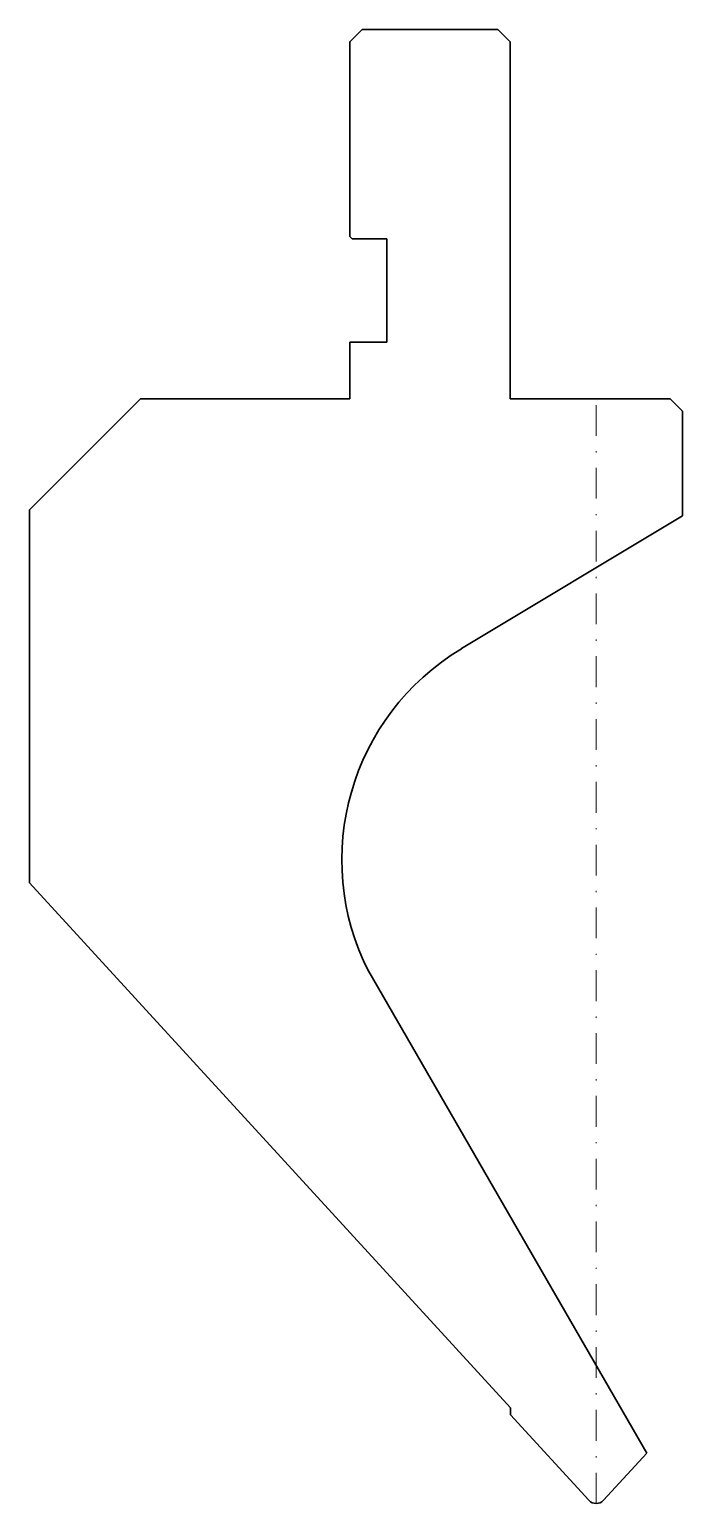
# Model space of a CAD drawing. Header units: millimetres. Extents: x -46 to 7, y 0 to 120.
import ezdxf

# ---------------------------------------------------------------- set-up
doc = ezdxf.new("R2010")
doc.units = ezdxf.units.MM
doc.header["$LTSCALE"] = 5
doc.linetypes.add('AUSGEZOGEN', pattern=[0])
doc.linetypes.add('DASHDOT', pattern=[1, 0.5, -0.25, 0, -0.25])
doc.layers.add('2', color=7, linetype='Continuous')

msp = doc.modelspace()

# ---------------------------------------------------------------- linework, layer by layer
at = {"layer": '2', "color": 7, "linetype": 'AUSGEZOGEN', "lineweight": 35}
for p, q in [((-20, 118.7), (-19, 119.7)), ((-20, 102.9), (-20, 118.7)), ((-19, 119.7), (-8, 119.7)), ((-8, 119.7), (-7, 118.7)), ((-7, 118.7), (-7, 89.7)), ((-19.8, 102.7), (-20, 102.9)), ((-17, 102.7), (-19.8, 102.7)), ((-17, 94.3), (-17, 102.7)), ((-20, 89.7), (-20, 94.3)), ((-20, 94.3), (-17, 94.3)), ((-46, 80.7), (-37, 89.7)), ((-37, 89.7), (-20, 89.7)), ((-7, 89.7), (6, 89.7)), ((6, 89.7), (7, 88.7)), ((7, 88.7), (7, 80.2)), ((-46, 50.39), (-46, 80.7)), ((7, 80.2), (-10.95, 69.42)), ((-6.95, 7.77), (-46, 50.39)), ((-18.46, 43.19), (4.11, 4.1)), ((-6.95, 7.2), (-6.95, 7.77)), ((-0.59, 0.26), (-6.95, 7.2)), ((4.11, 4.1), (0.59, 0.26))]:
    msp.add_line(p, q, dxfattribs=at)
at = {"layer": '2', "color": 7, "linetype": 'DASHDOT', "lineweight": 18}
msp.add_line((0, 0), (0, 89.7), dxfattribs=at)
at = {"layer": '2', "color": 7, "linetype": 'AUSGEZOGEN', "lineweight": 35}
for centre, radius, start, end in [((-0.65, 52.27), 20, 121, 207.0223), ((0, 0.8), 0.8, 222.5, 317.5)]:
    msp.add_arc(centre, radius, start, end, dxfattribs=at)

doc.saveas('drawing.dxf')
